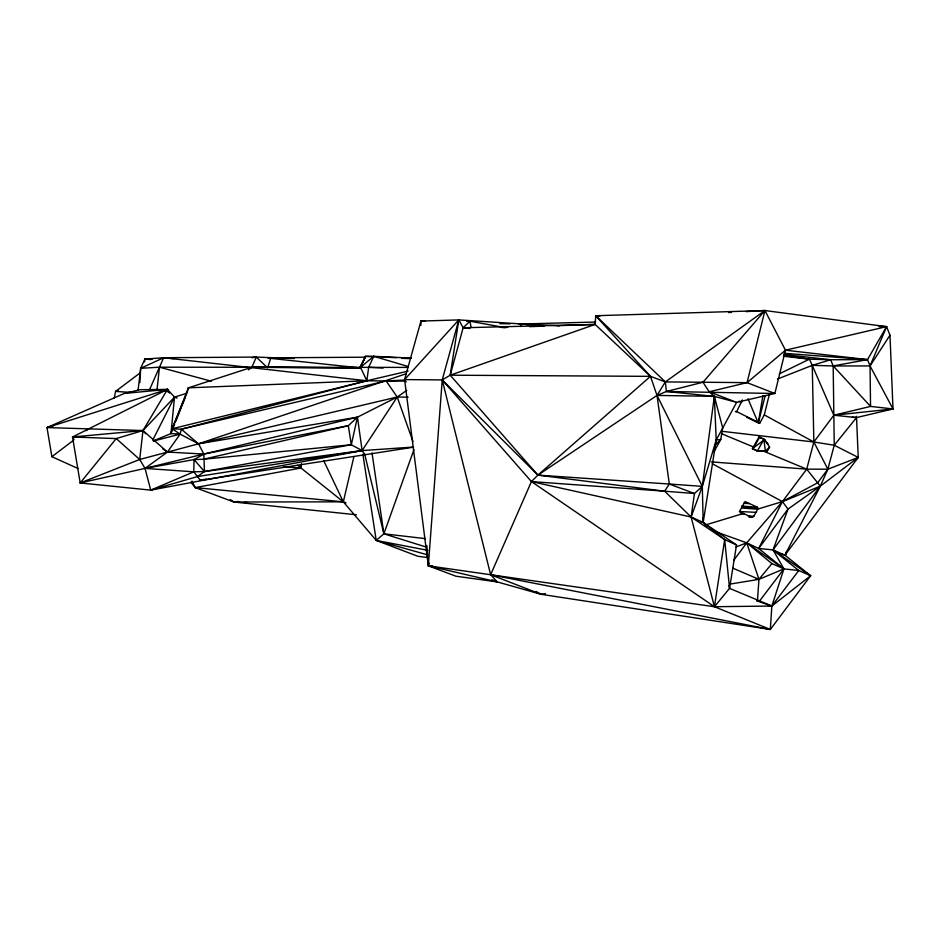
<?xml version="1.0" encoding="UTF-8"?>
<svg xmlns="http://www.w3.org/2000/svg" width="940" height="940" viewBox="0 0 940 940"><rect width="100%" height="100%" fill="white"/><g stroke="black" fill="none" stroke-linecap="round" stroke-linejoin="round"><path stroke-width="1.41" d="M420.873 325.369L420.944 321.069L458.802 319.906L528.997 324.441M413.471 447.181L200.385 480.352L193.793 471.821L194.04 459.578L203.863 454.055L357.459 417.16L397.197 397.032L406.726 390.406M177.131 398.102L174.511 397.138L167.473 389.395L72.521 436.983L80.194 482.949L150.729 490.128L197.459 476.568L204.438 471.539L203.863 454.055L198.528 443.821L181.326 429.204L172.126 428.769L170.963 433.575L153.42 440.837M139.86 382.592L140.671 368.315L144.889 359.068L163.654 357.729L256.256 357.071L294.232 358.539M425.268 321.081L420.944 321.069L404.588 379.584L428.335 565.833L497.213 581.895L541.111 594.303L770.33 629.459L771.846 606.042L783.937 568.888L773.033 549.9L788.002 509.104L820.303 486.168L858.22 457.428L856.54 417.572L893 408.947L889.98 335.192L886.584 326.65L764.937 310.541L595.737 315.723L595.138 324.429L650.468 376.353L665.344 381.91L747.065 382.639L774.854 393.496L785.464 350.197L764.937 310.541L746.019 311.598M757.417 601.212L758.956 579.346L746.712 542.838L714.353 531.229M545.435 593.61L541.111 594.303L490.633 574.74L531.429 481.586L537.903 475.123L657.001 395.411L666.401 391.487L774.854 393.496L736.631 402.355L716.209 439.979L702.298 486.368L694.448 493.524L664.639 491.197L537.903 475.123L442.223 379.913L428.335 565.833L455.888 576.197L497.213 581.895L490.633 574.74L442.223 379.913L458.802 319.906L463.138 327.766L450.201 375.201L442.223 379.913L404.588 379.584L406.162 381.946M365.061 454.843L362.123 450.589L357.459 417.16L198.528 443.821L180.116 434.104L170.963 433.575L174.511 397.138L186.849 393.214L175.662 421.661M301.376 463.702L300.964 467.991L343.335 501.843L376.235 540.406L417.818 556.28L427.841 557.561M144.607 361.877L144.889 359.068L152.127 359.409M156.957 390.229L159.483 367.199L163.654 357.729L173.783 358.598M413.471 447.052L362.123 450.589L150.729 490.128L145.019 468.39L139.696 459.472L142.974 430.544L167.473 389.395L169.47 393.132M138.086 390.112L140.671 368.315L163.654 357.729L366.859 380.771L405.187 381.147M411.332 358.116L373.779 356.319L368.645 367.317L366.859 380.771L181.326 429.204L180.116 434.104L167.426 452.058L145.019 468.39L80.194 482.949L116.231 438.592L142.974 430.544L174.511 397.138L152.738 440.096M706.927 526.623L703.202 522.405L702.298 486.368L714.353 396.375L709.159 391.78L702.991 382.239L666.401 391.487L665.344 381.91L595.737 315.723L599.908 316.228M735.938 546.986L746.712 542.838L758.674 548.466L773.033 549.9L784.912 555.176L810.644 575.738L770.33 629.459L714.435 606.723L691.123 517.012L694.448 493.524L669.315 484.03L537.903 475.123L450.201 375.201L458.802 319.906L404.588 379.584M426.889 545.494L428.335 565.833L714.435 606.723L724.67 539.584L703.202 522.405L691.123 517.012L531.429 481.586L442.223 379.913M666.401 391.487L714.353 396.375L716.209 439.979L703.202 522.405L736.525 544.953L729.558 588.358L714.435 606.723L531.429 481.586L664.639 491.197L691.123 517.012L724.67 539.584L736.525 544.953M762.916 395.716L758.263 423.024L759.79 423.094L764.291 414.904L769.472 393.837M114.269 397.996L115.55 391.428L140.189 372.875M194.04 459.578L204.438 471.539L351.302 444.738L357.459 417.16L348.329 425.691L203.592 459.237L194.04 459.578L145.019 468.39L193.793 471.821L204.438 471.539L362.123 450.589L397.197 397.032L408.16 397.197M190.773 482.079L195.226 487.602L233.872 502.007L343.335 501.843L353.898 456.676M855.8 419.123L856.469 416.303M785.499 555.54L786.51 551.345M595.737 315.723L650.468 376.353L657.001 395.411L714.353 396.375L736.631 402.355L709.159 391.78L747.065 382.639L764.937 310.541L665.344 381.91L657.001 395.411L669.315 484.03L664.639 491.197M736.702 411.626L735.421 411.579L736.772 411.497L742.33 399.935M765.195 395.576L758.263 423.024L747.946 398.713M783.572 355.426L809.469 359.162L812.254 365.355L813.852 442L806.708 469.154L782.421 501.596L746.712 542.838L733.882 560.134M783.984 354.474L830.631 359.75L833.181 365.954L834.25 445.243L827.858 469.201L820.303 486.168L784.912 555.176L780.717 553.907M187.142 392.532L188.411 387.821L251.897 367.246L359.82 367.869L373.779 356.319L408.36 366.565M429.239 563.107L428.335 565.833L432.659 565.974M248.407 369.855L251.897 367.246L359.82 367.869L365.589 356.378L373.779 356.319M413.917 449.72L383.873 533.814L376.235 540.406L362.852 454.22M691.123 517.012L702.298 486.368L657.001 395.411M170.963 433.575L174.617 424.316M520.666 326.486L521.688 324.006L595.584 322.032M184.91 397.902L172.126 428.769L180.116 434.104L153.479 441.036M879.241 326.427L886.584 326.65L870.052 365.942L870.546 406.409L833.839 415.221L813.852 442L722.155 431.319M251.897 367.246L256.256 357.071L267.665 367.846L270.826 357.823L365.296 357.2M149.625 389.524L159.483 367.199L407.831 367.399M374.355 356.742L365.589 356.378L360.466 367.317L366.859 380.771L408.136 371.089M365.589 356.378L359.82 367.869L267.935 358.093M714.435 606.723L771.846 606.042L810.644 575.738L798.765 570.51L783.937 568.888L758.674 548.466L782.421 501.596L817.589 482.855L827.858 469.201L858.22 457.428L834.25 445.243L813.852 442L764.291 414.904M749.004 517.106L751.93 517.353L753.774 516.342L757.699 509.233L741.636 507.976M713.942 451.811L720.769 439.497L722.649 427.735L714.353 396.375M753.093 448.744L759.661 437.135L758.98 437.041L752.376 448.709L758.063 451.153L752.376 448.709L764.643 439.509L758.98 437.041L764.678 439.556L769.59 447.099L767.228 451.259L757.299 451.118L763.903 439.474L768.45 444.467M879.264 326.509L886.584 326.65L867.502 359.62L833.181 365.954L812.254 365.355L777.58 378.996M889.98 335.192L870.052 365.942L833.181 365.954L870.546 406.409L893 408.947L870.052 365.942L867.502 359.62L785.464 350.197L747.065 382.639M767.851 605.525L771.846 606.042L798.765 570.51L773.033 549.9L820.303 486.168L806.708 469.154L763.644 451.224M758.674 548.466L788.002 509.104L782.421 501.596L712.309 463.737M784.912 555.176L858.22 457.428L854.907 460.259M759.79 600.719L783.937 568.888L746.712 542.838L771.905 563.612L783.937 568.888L758.956 579.346L730.58 583.999M834.25 445.243L856.54 417.572L833.839 415.221L812.254 365.355L830.631 359.75L867.502 359.62L784.101 353.299M756.054 579.005L758.956 579.346L771.905 563.612M702.991 382.239L764.937 310.541M714.835 445.525L720.769 439.497L716.209 439.979M469.93 328.483L463.138 327.766L469.953 321.198L505.086 327.637M769.59 447.099L765.36 451.177L757.299 451.118L758.028 451.141M537.903 475.123L650.468 376.353L450.201 375.201L595.138 324.429L463.138 327.766M165.252 391.252L167.473 389.395L168.072 392.156M197.459 476.568L362.123 450.589L351.302 444.738L348.329 425.691L203.863 454.055L167.426 452.058L142.974 430.544L47 427.582L167.473 389.395L140.107 389.712L124.386 393.402L47 427.582L51.888 456.699L73.579 440.226M86.139 430.685L88.419 428.957M779.342 373.838L809.469 359.162L830.631 359.75M150.729 490.128L193.793 471.821M820.303 486.168L782.421 501.596L757.687 509.116L757.511 507.283L745.044 501.572L739.369 511.689L751.93 517.353M80.194 482.949L139.696 459.472L198.528 443.821L397.197 397.032L412.989 441.565M198.528 443.821L406.315 373.697M118.323 390.523L115.55 391.428L131.248 392.415M704.977 525.143L743.329 513.487M145.019 468.39L203.863 454.055M181.326 429.204L386.14 380.935L404.717 380.042M785.464 350.197L886.584 326.65M200.385 480.352L206.107 479.083M47 427.582L52.758 426.478M191.995 481.115L195.226 487.602L300.964 467.991L300.518 465.183M251.92 357.729L256.256 357.071M230.276 499.551L233.872 502.007L238.114 501.443M833.839 415.221L893 408.947M203.592 459.237L351.302 444.738M124.386 393.402L167.473 389.395M74.001 439.474L72.521 436.983L142.974 430.544L145.7 433.798M140.671 368.315L159.483 367.199L211.371 381.217M728.559 312.562L731.473 312.397M467.133 321.327L469.953 321.198L471.069 327.39M356.413 514.779L233.872 502.007L238.231 501.819M501.889 327.59L507.718 327.39M529.572 326.65L544.143 326.156M557.255 325.71L595.138 324.429M467.074 321.186L469.953 321.198M499.927 323.689L510.079 323.83M518.786 323.959L559.512 325.722M401.979 358.363L409.311 358.598M72.521 436.983L116.231 438.592L139.696 459.472M381.663 357.059L396.281 357.67M402.132 357.917L410.909 358.293M233.872 502.007L239.735 502.254M244.118 502.442L247.044 502.559M767.228 451.259L765.36 451.177L763.903 439.474M739.921 511.548L755.983 512.335M368.645 367.317L383.156 368.045M743.646 503.299L749.474 503.605M741.084 513.616L743.998 513.78M741.543 507.001L757.593 508.117M669.315 484.03L702.298 486.368M283.41 466.687L300.964 467.991L297.604 465.265M711.368 461.893L806.708 469.154L827.858 469.201L813.852 442M741.566 506.061L757.511 507.283M747.97 515.872L753.774 516.342M144.889 359.068L150.564 359.55M852.369 417.196L856.54 417.572M749.826 516.659L752.74 516.918M700.359 522.147L703.202 522.405L702.826 518.022M195.226 487.602L343.335 501.843L346.061 502.9M521.688 324.006L528.844 324.758M783.42 356.237L809.469 359.162M420.944 321.069L423.705 321.374M425.479 538.632L383.873 533.814L364.649 454.044M758.98 437.041L759.661 437.135M427.865 550.346L376.235 540.406L426.772 554.624M490.633 574.74L770.33 629.459M425.714 546.904L383.873 533.814L372.017 452.88M756.582 600.813L771.846 606.042L729.558 588.358L729.076 585.561M491.914 579.757L497.213 581.895M721.532 433.681L753.962 447.193M732.894 568.183L758.956 579.346M51.888 456.699L78.032 468.531M736.925 411.744L759.79 423.094M746.842 417.301L756.994 422.389M739.181 401.18L741.684 402.555M536.129 591.495L541.111 594.303M773.033 549.9L810.644 575.738M162.702 448.78L167.426 452.058M386.14 380.935L397.197 397.032M323.736 460.753L343.335 501.843M724.67 539.584L729.558 588.358M188.411 387.821L172.126 428.769L366.859 380.771L188.411 387.821"/></g></svg>
